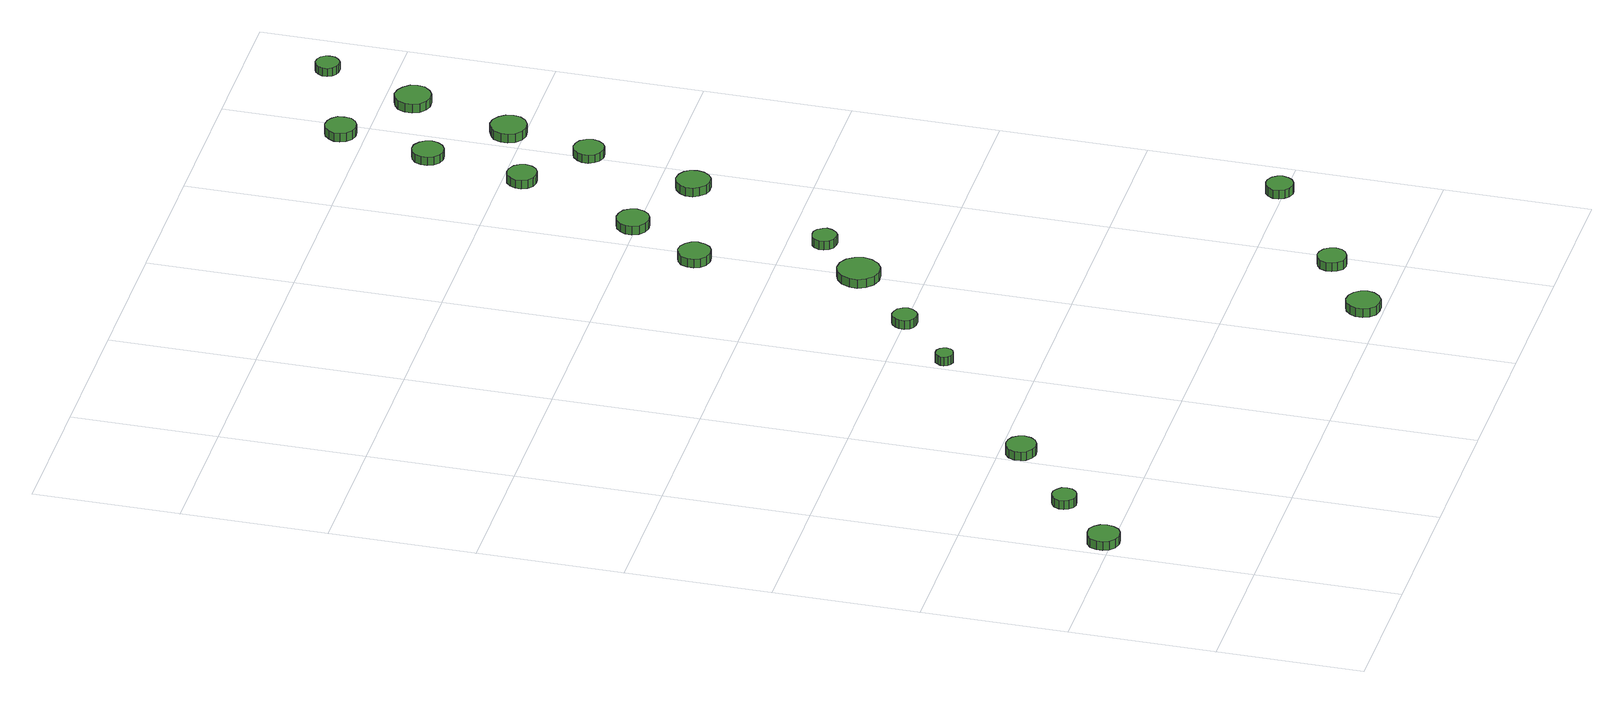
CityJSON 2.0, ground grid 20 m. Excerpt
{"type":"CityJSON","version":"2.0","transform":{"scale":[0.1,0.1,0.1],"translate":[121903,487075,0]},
"CityObjects":{
"tree1":{"type":"SolitaryVegetationObject","attributes":{"function":"something"},"geometry":[{"type":"MultiSurface","lod":"1","boundaries":[[[0,1,2,3,4,5,6,7,8,9,10,11,12,13,14]],[[15,16,17,18,19,20,21,22,23,24,25,26,27,28,29]],[[0,29,28,1]],[[1,28,27,2]],[[2,27,26,3]],[[3,26,25,4]],[[4,25,24,5]],[[5,24,23,6]],[[6,23,22,7]],[[7,22,21,8]],[[8,21,20,9]],[[9,20,19,10]],[[10,19,18,11]],[[11,18,17,12]],[[12,17,16,13]],[[13,16,15,14]],[[14,15,29,0]]]}]},
"tree2":{"type":"SolitaryVegetationObject","attributes":{"function":"something"},"geometry":[{"type":"MultiSurface","lod":"1","boundaries":[[[30,31,32,33,34,35,36,37,38,39,40,41,42,43,44]],[[45,46,47,48,49,50,51,52,53,54,55,56,57,58,59]],[[30,59,58,31]],[[31,58,57,32]],[[32,57,56,33]],[[33,56,55,34]],[[34,55,54,35]],[[35,54,53,36]],[[36,53,52,37]],[[37,52,51,38]],[[38,51,50,39]],[[39,50,49,40]],[[40,49,48,41]],[[41,48,47,42]],[[42,47,46,43]],[[43,46,45,44]],[[44,45,59,30]]]}]},
"tree3":{"type":"SolitaryVegetationObject","attributes":{"function":"something"},"geometry":[{"type":"MultiSurface","lod":"1","boundaries":[[[60,61,62,63,64,65,66,67,68,69,70,71,72,73,74]],[[75,76,77,78,79,80,81,82,83,84,85,86,87,88,89]],[[60,89,88,61]],[[61,88,87,62]],[[62,87,86,63]],[[63,86,85,64]],[[64,85,84,65]],[[65,84,83,66]],[[66,83,82,67]],[[67,82,81,68]],[[68,81,80,69]],[[69,80,79,70]],[[70,79,78,71]],[[71,78,77,72]],[[72,77,76,73]],[[73,76,75,74]],[[74,75,89,60]]]}]},
"tree4":{"type":"SolitaryVegetationObject","attributes":{"function":"something"},"geometry":[{"type":"MultiSurface","lod":"1","boundaries":[[[90,91,92,93,94,95,96,97,98,99,100,101,102,103,104]],[[105,106,107,108,109,110,111,112,113,114,115,116,117,118,119]],[[90,119,118,91]],[[91,118,117,92]],[[92,117,116,93]],[[93,116,115,94]],[[94,115,114,95]],[[95,114,113,96]],[[96,113,112,97]],[[97,112,111,98]],[[98,111,110,99]],[[99,110,109,100]],[[100,109,108,101]],[[101,108,107,102]],[[102,107,106,103]],[[103,106,105,104]],[[104,105,119,90]]]}]},
"tree5":{"type":"SolitaryVegetationObject","attributes":{"function":"something"},"geometry":[{"type":"MultiSurface","lod":"1","boundaries":[[[120,121,122,123,124,125,126,127,128,129,130,131,132,133,134]],[[135,136,137,138,139,140,141,142,143,144,145,146,147,148,149]],[[120,149,148,121]],[[121,148,147,122]],[[122,147,146,123]],[[123,146,145,124]],[[124,145,144,125]],[[125,144,143,126]],[[126,143,142,127]],[[127,142,141,128]],[[128,141,140,129]],[[129,140,139,130]],[[130,139,138,131]],[[131,138,137,132]],[[132,137,136,133]],[[133,136,135,134]],[[134,135,149,120]]]}]},
"tree6":{"type":"SolitaryVegetationObject","attributes":{"function":"something"},"geometry":[{"type":"MultiSurface","lod":"1","boundaries":[[[150,151,152,153,154,155,156,157,158,159,160,161,162,163,164]],[[165,166,167,168,169,170,171,172,173,174,175,176,177,178,179]],[[150,179,178,151]],[[151,178,177,152]],[[152,177,176,153]],[[153,176,175,154]],[[154,175,174,155]],[[155,174,173,156]],[[156,173,172,157]],[[157,172,171,158]],[[158,171,170,159]],[[159,170,169,160]],[[160,169,168,161]],[[161,168,167,162]],[[162,167,166,163]],[[163,166,165,164]],[[164,165,179,150]]]}]},
"tree7":{"type":"SolitaryVegetationObject","attributes":{"function":"something"},"geometry":[{"type":"MultiSurface","lod":"1","boundaries":[[[180,181,182,183,184,185,186,187,188,189,190,191,192,193,194]],[[195,196,197,198,199,200,201,202,203,204,205,206,207,208,209]],[[180,209,208,181]],[[181,208,207,182]],[[182,207,206,183]],[[183,206,205,184]],[[184,205,204,185]],[[185,204,203,186]],[[186,203,202,187]],[[187,202,201,188]],[[188,201,200,189]],[[189,200,199,190]],[[190,199,198,191]],[[191,198,197,192]],[[192,197,196,193]],[[193,196,195,194]],[[194,195,209,180]]]}]},
"tree8":{"type":"SolitaryVegetationObject","attributes":{"function":"something"},"geometry":[{"type":"MultiSurface","lod":"1","boundaries":[[[210,211,212,213,214,215,216,217,218,219,220,221,222,223,224]],[[225,226,227,228,229,230,231,232,233,234,235,236,237,238,239]],[[210,239,238,211]],[[211,238,237,212]],[[212,237,236,213]],[[213,236,235,214]],[[214,235,234,215]],[[215,234,233,216]],[[216,233,232,217]],[[217,232,231,218]],[[218,231,230,219]],[[219,230,229,220]],[[220,229,228,221]],[[221,228,227,222]],[[222,227,226,223]],[[223,226,225,224]],[[224,225,239,210]]]}]},
"tree9":{"type":"SolitaryVegetationObject","attributes":{"function":"something"},"geometry":[{"type":"MultiSurface","lod":"1","boundaries":[[[240,241,242,243,244,245,246,247,248,249,250,251,252,253,254]],[[255,256,257,258,259,260,261,262,263,264,265,266,267,268,269]],[[240,269,268,241]],[[241,268,267,242]],[[242,267,266,243]],[[243,266,265,244]],[[244,265,264,245]],[[245,264,263,246]],[[246,263,262,247]],[[247,262,261,248]],[[248,261,260,249]],[[249,260,259,250]],[[250,259,258,251]],[[251,258,257,252]],[[252,257,256,253]],[[253,256,255,254]],[[254,255,269,240]]]}]},
"tree10":{"type":"SolitaryVegetationObject","attributes":{"function":"something"},"geometry":[{"type":"MultiSurface","lod":"1","boundaries":[[[270,271,272,273,274,275,276,277,278,279,280,281,282,283,284]],[[285,286,287,288,289,290,291,292,293,294,295,296,297,298,299]],[[270,299,298,271]],[[271,298,297,272]],[[272,297,296,273]],[[273,296,295,274]],[[274,295,294,275]],[[275,294,293,276]],[[276,293,292,277]],[[277,292,291,278]],[[278,291,290,279]],[[279,290,289,280]],[[280,289,288,281]],[[281,288,287,282]],[[282,287,286,283]],[[283,286,285,284]],[[284,285,299,270]]]}]},
"tree11":{"type":"SolitaryVegetationObject","attributes":{"function":"something"},"geometry":[{"type":"MultiSurface","lod":"1","boundaries":[[[300,301,302,303,304,305,306,307,308,309,310,311,312,313,314]],[[315,316,317,318,319,320,321,322,323,324,325,326,327,328,329]],[[300,329,328,301]],[[301,328,327,302]],[[302,327,326,303]],[[303,326,325,304]],[[304,325,324,305]],[[305,324,323,306]],[[306,323,322,307]],[[307,322,321,308]],[[308,321,320,309]],[[309,320,319,310]],[[310,319,318,311]],[[311,318,317,312]],[[312,317,316,313]],[[313,316,315,314]],[[314,315,329,300]]]}]},
"tree12":{"type":"SolitaryVegetationObject","attributes":{"function":"something"},"geometry":[{"type":"MultiSurface","lod":"1","boundaries":[[[330,331,332,333,334,335,336,337,338,339,340,341,342,343,344]],[[345,346,347,348,349,350,351,352,353,354,355,356,357,358,359]],[[330,359,358,331]],[[331,358,357,332]],[[332,357,356,333]],[[333,356,355,334]],[[334,355,354,335]],[[335,354,353,336]],[[336,353,352,337]],[[337,352,351,338]],[[338,351,350,339]],[[339,350,349,340]],[[340,349,348,341]],[[341,348,347,342]],[[342,347,346,343]],[[343,346,345,344]],[[344,345,359,330]]]}]},
"tree13":{"type":"SolitaryVegetationObject","attributes":{"function":"something"},"geometry":[{"type":"MultiSurface","lod":"1","boundaries":[[[360,361,362,363,364,365,366,367,368,369,370,371,372,373,374]],[[375,376,377,378,379,380,381,382,383,384,385,386,387,388,389]],[[360,389,388,361]],[[361,388,387,362]],[[362,387,386,363]],[[363,386,385,364]],[[364,385,384,365]],[[365,384,383,366]],[[366,383,382,367]],[[367,382,381,368]],[[368,381,380,369]],[[369,380,379,370]],[[370,379,378,371]],[[371,378,377,372]],[[372,377,376,373]],[[373,376,375,374]],[[374,375,389,360]]]}]},
"tree14":{"type":"SolitaryVegetationObject","attributes":{"function":"something"},"geometry":[{"type":"MultiSurface","lod":"1","boundaries":[[[390,391,392,393,394,395,396,397,398,399,400,401,402,403,404]],[[405,406,407,408,409,410,411,412,413,414,415,416,417,418,419]],[[390,419,418,391]],[[391,418,417,392]],[[392,417,416,393]],[[393,416,415,394]],[[394,415,414,395]],[[395,414,413,396]],[[396,413,412,397]],[[397,412,411,398]],[[398,411,410,399]],[[399,410,409,400]],[[400,409,408,401]],[[401,408,407,402]],[[402,407,406,403]],[[403,406,405,404]],[[404,405,419,390]]]}]},
"tree15":{"type":"SolitaryVegetationObject","attributes":{"function":"something"},"geometry":[{"type":"MultiSurface","lod":"1","boundaries":[[[420,421,422,423,424,425,426,427,428,429,430,431,432,433,434]],[[435,436,437,438,439,440,441,442,443,444,445,446,447,448,449]],[[420,449,448,421]],[[421,448,447,422]],[[422,447,446,423]],[[423,446,445,424]],[[424,445,444,425]],[[425,444,443,426]],[[426,443,442,427]],[[427,442,441,428]],[[428,441,440,429]],[[429,440,439,430]],[[430,439,438,431]],[[431,438,437,432]],[[432,437,436,433]],[[433,436,435,434]],[[434,435,449,420]]]}]},
"tree16":{"type":"SolitaryVegetationObject","attributes":{"function":"something"},"geometry":[{"type":"MultiSurface","lod":"1","boundaries":[[[450,451,452,453,454,455,456,457,458,459,460,461,462,463,464]],[[465,466,467,468,469,470,471,472,473,474,475,476,477,478,479]],[[450,479,478,451]],[[451,478,477,452]],[[452,477,476,453]],[[453,476,475,454]],[[454,475,474,455]],[[455,474,473,456]],[[456,473,472,457]],[[457,472,471,458]],[[458,471,470,459]],[[459,470,469,460]],[[460,469,468,461]],[[461,468,467,462]],[[462,467,466,463]],[[463,466,465,464]],[[464,465,479,450]]]}]},
"tree17":{"type":"SolitaryVegetationObject","attributes":{"function":"something"},"geometry":[{"type":"MultiSurface","lod":"1","boundaries":[[[480,481,482,483,484,485,486,487,488,489,490,491,492,493,494]],[[495,496,497,498,499,500,501,502,503,504,505,506,507,508,509]],[[480,509,508,481]],[[481,508,507,482]],[[482,507,506,483]],[[483,506,505,484]],[[484,505,504,485]],[[485,504,503,486]],[[486,503,502,487]],[[487,502,501,488]],[[488,501,500,489]],[[489,500,499,490]],[[490,499,498,491]],[[491,498,497,492]],[[492,497,496,493]],[[493,496,495,494]],[[494,495,509,480]]]}]},
"tree18":{"type":"SolitaryVegetationObject","attributes":{"function":"something"},"geometry":[{"type":"MultiSurface","lod":"1","boundaries":[[[510,511,512,513,514,515,516,517,518,519,520,521,522,523,524]],[[525,526,527,528,529,530,531,532,533,534,535,536,537,538,539]],[[510,539,538,511]],[[511,538,537,512]],[[512,537,536,513]],[[513,536,535,514]],[[514,535,534,515]],[[515,534,533,516]],[[516,533,532,517]],[[517,532,531,518]],[[518,531,530,519]],[[519,530,529,520]],[[520,529,528,521]],[[521,528,527,522]],[[522,527,526,523]],[[523,526,525,524]],[[524,525,539,510]]]}]},
"tree19":{"type":"SolitaryVegetationObject","attributes":{"function":"something"},"geometry":[{"type":"MultiSurface","lod":"1","boundaries":[[[540,541,542,543,544,545,546,547,548,549,550,551,552,553,554]],[[555,556,557,558,559,560,561,562,563,564,565,566,567,568,569]],[[540,569,568,541]],[[541,568,567,542]],[[542,567,566,543]],[[543,566,565,544]],[[544,565,564,545]],[[545,564,563,546]],[[546,563,562,547]],[[547,562,561,548]],[[548,561,560,549]],[[549,560,559,550]],[[550,559,558,551]],[[551,558,557,552]],[[552,557,556,553]],[[553,556,555,554]],[[554,555,569,540]]]}]},
"tree20":{"type":"SolitaryVegetationObject","attributes":{"function":"something"},"geometry":[{"type":"MultiSurface","lod":"1","boundaries":[[[570,571,572,573,574,575,576,577,578,579,580,581,582,583,584]],[[585,586,587,588,589,590,591,592,593,594,595,596,597,598,599]],[[570,599,598,571]],[[571,598,597,572]],[[572,597,596,573]],[[573,596,595,574]],[[574,595,594,575]],[[575,594,593,576]],[[576,593,592,577]],[[577,592,591,578]],[[578,591,590,579]],[[579,590,589,580]],[[580,589,588,581]],[[581,588,587,582]],[[582,587,586,583]],[[583,586,585,584]],[[584,585,599,570]]]}]}
},
"vertices":[
[53,212,15],[51,221,15],[46,228,15],[38,233,15],[29,233,15],[20,231,15],[13,225,15],[10,216,15],[10,207,15],[13,199,15],[20,193,15],[29,190,15],[38,191,15],[46,195,15],[51,203,15],[51,203,2],[46,195,2],[38,191,2],[29,190,2],[20,193,2],[13,199,2],[10,207,2],[10,216,2],[13,225,2],[20,231,2],[29,233,2],[38,233,2],[46,228,2],[51,221,2],[53,212,2],
[130,286,15],[129,293,15],[124,298,15],[118,302,15],[111,302,15],[105,300,15],[100,296,15],[97,289,15],[97,282,15],[100,276,15],[105,271,15],[111,269,15],[118,270,15],[124,273,15],[129,279,15],[129,279,2],[124,273,2],[118,270,2],[111,269,2],[105,271,2],[100,276,2],[97,282,2],[97,289,2],[100,296,2],[105,300,2],[111,302,2],[118,302,2],[124,298,2],[129,293,2],[130,286,2],
[238,371,18],[236,379,18],[231,386,18],[224,390,18],[215,391,18],[207,389,18],[200,383,18],[197,375,18],[197,366,18],[200,359,18],[207,353,18],[215,350,18],[224,351,18],[231,355,18],[236,362,18],[236,362,5],[231,355,5],[224,351,5],[215,350,5],[207,353,5],[200,359,5],[197,366,5],[197,375,5],[200,383,5],[207,389,5],[215,391,5],[224,390,5],[231,386,5],[236,379,5],[238,371,5],
[429,525,17],[428,530,17],[425,534,17],[420,537,17],[415,537,17],[410,536,17],[407,532,17],[405,528,17],[405,523,17],[407,518,17],[410,515,17],[415,513,17],[420,514,17],[425,516,17],[428,520,17],[428,520,4],[425,516,4],[420,514,4],[415,513,4],[410,515,4],[407,518,4],[405,523,4],[405,528,4],[407,532,4],[410,536,4],[415,537,4],[420,537,4],[425,534,4],[428,530,4],[429,525,4],
[517,600,15],[515,607,15],[511,613,15],[505,616,15],[498,617,15],[492,615,15],[487,610,15],[484,604,15],[484,597,15],[487,590,15],[492,586,15],[498,584,15],[505,584,15],[511,588,15],[515,593,15],[515,593,2],[511,588,2],[505,584,2],[498,584,2],[492,586,2],[487,590,2],[484,597,2],[484,604,2],[487,610,2],[492,615,2],[498,617,2],[505,616,2],[511,613,2],[515,607,2],[517,600,2],
[706,27,16],[704,36,16],[698,44,16],[690,49,16],[680,50,16],[671,47,16],[664,41,16],[660,32,16],[660,22,16],[664,14,16],[671,7,16],[680,4,16],[690,5,16],[698,10,16],[704,18,16],[704,18,3],[698,10,3],[690,5,3],[680,4,3],[671,7,3],[664,14,3],[660,22,3],[660,32,3],[664,41,3],[671,47,3],[680,50,3],[690,49,3],[698,44,3],[704,36,3],[706,27,3],
[626,688,15],[623,699,15],[616,709,15],[606,715,15],[594,716,15],[583,712,15],[574,704,15],[569,693,15],[569,682,15],[574,671,15],[583,663,15],[594,659,15],[606,660,15],[616,666,15],[623,676,15],[623,676,2],[616,666,2],[606,660,2],[594,659,2],[583,663,2],[574,671,2],[569,682,2],[569,693,2],[574,704,2],[583,712,2],[594,716,2],[606,715,2],[616,709,2],[623,699,2],[626,688,2],
[804,95,14],[802,103,14],[797,110,14],[790,114,14],[782,115,14],[774,112,14],[768,107,14],[765,99,14],[765,91,14],[768,84,14],[774,78,14],[782,76,14],[790,77,14],[797,81,14],[802,87,14],[802,87,1],[797,81,1],[790,77,1],[782,76,1],[774,78,1],[768,84,1],[765,91,1],[765,99,1],[768,107,1],[774,112,1],[782,115,1],[790,114,1],[797,110,1],[802,103,1],[804,95,1],
[609,907,15],[607,916,15],[602,923,15],[594,928,15],[585,929,15],[576,926,15],[569,920,15],[566,911,15],[566,902,15],[569,894,15],[576,888,15],[585,885,15],[594,886,15],[602,890,15],[607,898,15],[607,898,2],[602,890,2],[594,886,2],[585,885,2],[576,888,2],[569,894,2],[566,902,2],[566,911,2],[569,920,2],[576,926,2],[585,929,2],[594,928,2],[602,923,2],[607,916,2],[609,907,2],
[685,752,15],[683,758,15],[679,764,15],[673,768,15],[666,768,15],[659,766,15],[654,762,15],[651,755,15],[651,748,15],[654,742,15],[659,737,15],[666,735,15],[673,735,15],[679,739,15],[683,745,15],[683,745,2],[679,739,2],[673,735,2],[666,735,2],[659,737,2],[654,742,2],[651,748,2],[651,755,2],[654,762,2],[659,766,2],[666,768,2],[673,768,2],[679,764,2],[683,758,2],[685,752,2],
[665,1004,18],[663,1013,18],[658,1021,18],[650,1025,18],[641,1026,18],[632,1023,18],[625,1017,18],[621,1009,18],[621,1000,18],[625,991,18],[632,985,18],[641,982,18],[650,983,18],[658,988,18],[663,995,18],[663,995,5],[658,988,5],[650,983,5],[641,982,5],[632,985,5],[625,991,5],[621,1000,5],[621,1009,5],[625,1017,5],[632,1023,5],[641,1026,5],[650,1025,5],[658,1021,5],[663,1013,5],[665,1004,5],
[960,207,15],[958,214,15],[954,220,15],[947,224,15],[940,225,15],[932,223,15],[927,218,15],[923,211,15],[923,203,15],[927,196,15],[932,191,15],[940,188,15],[947,189,15],[954,193,15],[958,199,15],[958,199,2],[954,193,2],[947,189,2],[940,188,2],[932,191,2],[927,196,2],[923,203,2],[923,211,2],[927,218,2],[932,223,2],[940,225,2],[947,224,2],[954,220,2],[958,214,2],[960,207,2],
[777,951,19],[775,961,19],[770,968,19],[762,973,19],[752,974,19],[743,971,19],[736,965,19],[732,956,19],[732,946,19],[736,938,19],[743,931,19],[752,928,19],[762,929,19],[770,934,19],[775,942,19],[775,942,6],[770,934,6],[762,929,6],[752,928,6],[743,931,6],[736,938,6],[732,946,6],[732,956,6],[736,965,6],[743,971,6],[752,974,6],[762,973,6],[770,968,6],[775,961,6],[777,951,6],
[738,1173,18],[736,1181,18],[731,1188,18],[723,1192,18],[715,1193,18],[707,1191,18],[701,1185,18],[697,1177,18],[697,1169,18],[701,1161,18],[707,1155,18],[715,1153,18],[723,1154,18],[731,1158,18],[736,1165,18],[736,1165,5],[731,1158,5],[723,1154,5],[715,1153,5],[707,1155,5],[701,1161,5],[697,1169,5],[697,1177,5],[701,1185,5],[707,1191,5],[715,1193,5],[723,1192,5],[731,1188,5],[736,1181,5],[738,1173,5],
[819,1103,19],[817,1112,19],[812,1119,19],[805,1123,19],[796,1124,19],[788,1121,19],[782,1115,19],[778,1108,19],[778,1099,19],[782,1091,19],[788,1086,19],[796,1083,19],[805,1084,19],[812,1088,19],[817,1095,19],[817,1095,7],[812,1088,7],[805,1084,7],[796,1083,7],[788,1086,7],[782,1091,7],[778,1099,7],[778,1108,7],[782,1115,7],[788,1121,7],[796,1124,7],[805,1123,7],[812,1119,7],[817,1112,7],[819,1103,7],
[771,1308,14],[769,1317,14],[764,1324,14],[756,1329,14],[747,1330,14],[739,1327,14],[732,1321,14],[729,1313,14],[729,1304,14],[732,1296,14],[739,1290,14],[747,1287,14],[756,1288,14],[764,1293,14],[769,1300,14],[769,1300,2],[764,1293,2],[756,1288,2],[747,1287,2],[739,1290,2],[732,1296,2],[729,1304,2],[729,1313,2],[732,1321,2],[739,1327,2],[747,1330,2],[756,1329,2],[764,1324,2],[769,1317,2],[771,1308,2],
[860,1221,14],[858,1231,14],[852,1239,14],[843,1245,14],[833,1246,14],[823,1242,14],[815,1236,14],[811,1226,14],[811,1216,14],[815,1207,14],[823,1200,14],[833,1197,14],[843,1198,14],[852,1203,14],[858,1211,14],[858,1211,1],[852,1203,1],[843,1198,1],[833,1197,1],[823,1200,1],[815,1207,1],[811,1216,1],[811,1226,1],[815,1236,1],[823,1242,1],[833,1246,1],[843,1245,1],[852,1239,1],[858,1231,1],[860,1221,1],
[801,1434,14],[800,1443,14],[794,1450,14],[787,1454,14],[778,1455,14],[769,1452,14],[763,1446,14],[759,1438,14],[759,1430,14],[763,1422,14],[769,1416,14],[778,1413,14],[787,1414,14],[794,1418,14],[800,1425,14],[800,1425,1],[794,1418,1],[787,1414,1],[778,1413,1],[769,1416,1],[763,1422,1],[759,1430,1],[759,1438,1],[763,1446,1],[769,1452,1],[778,1455,1],[787,1454,1],[794,1450,1],[800,1443,1],[801,1434,1],
[902,1361,14],[900,1371,14],[893,1379,14],[885,1384,14],[874,1386,14],[865,1382,14],[857,1376,14],[853,1366,14],[853,1356,14],[857,1347,14],[865,1340,14],[874,1337,14],[885,1338,14],[893,1343,14],[900,1351,14],[900,1351,1],[893,1343,1],[885,1338,1],[874,1337,1],[865,1340,1],[857,1347,1],[853,1356,1],[853,1366,1],[857,1376,1],[865,1382,1],[874,1386,1],[885,1384,1],[893,1379,1],[900,1371,1],[902,1361,1],
[940,1489,17],[939,1495,17],[935,1501,17],[929,1504,17],[922,1505,17],[916,1503,17],[911,1498,17],[908,1492,17],[908,1485,17],[911,1479,17],[916,1475,17],[922,1473,17],[929,1473,17],[935,1477,17],[939,1482,17],[939,1482,5],[935,1477,5],[929,1473,5],[922,1473,5],[916,1475,5],[911,1479,5],[908,1485,5],[908,1492,5],[911,1498,5],[916,1503,5],[922,1505,5],[929,1504,5],[935,1501,5],[939,1495,5],[940,1489,5]
]}
